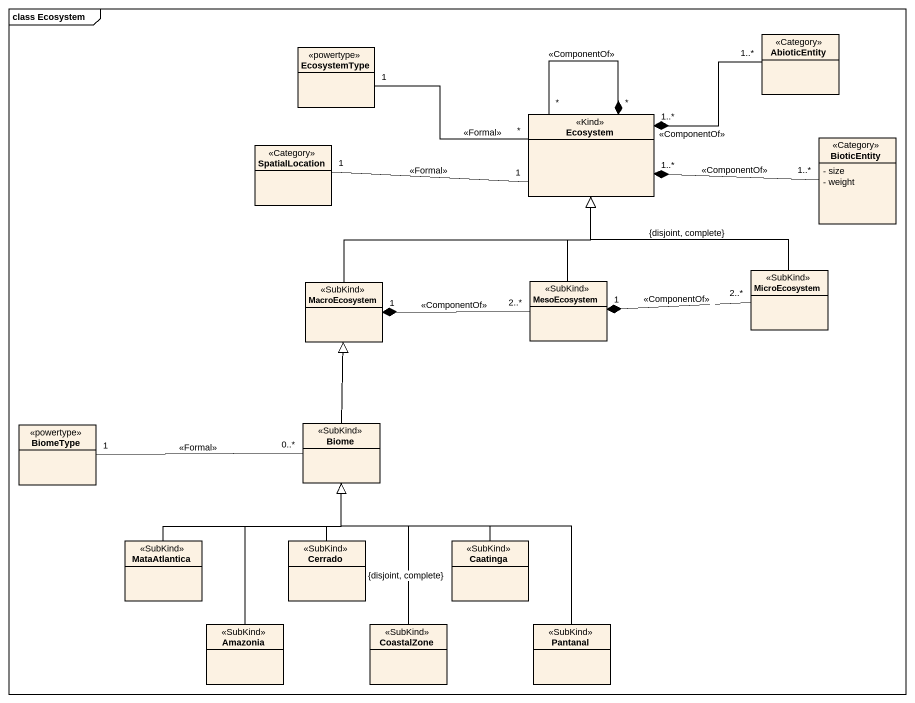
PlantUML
@startuml
mainframe class Ecosystem
hide circle
hide empty members
skinparam classAttributeIconSize 0
class EcosystemType <<powertype>>
class AbioticEntity <<Category>>
class Ecosystem <<Kind>>
class BioticEntity <<Category>> {
  - size
  - weight
}
class SpatialLocation <<Category>>
class MacroEcosystem <<SubKind>>
class MesoEcosystem <<SubKind>>
class MicroEcosystem <<SubKind>>
class BiomeType <<powertype>>
class Biome <<SubKind>>
class MataAtlantica <<SubKind>>
class Cerrado <<SubKind>>
class Caatinga <<SubKind>>
class Amazonia <<SubKind>>
class CoastalZone <<SubKind>>
class Pantanal <<SubKind>>
Ecosystem "*" -left- "1" EcosystemType : <<Formal>>
Ecosystem "1..*" *-right- "1..*" AbioticEntity : <<ComponentOf>>
Ecosystem "*" *-- "*" Ecosystem : <<ComponentOf>>
Ecosystem "1..*" *-right- "1..*" BioticEntity : <<ComponentOf>>
Ecosystem "1" -left- "1" SpatialLocation : <<Formal>>
MacroEcosystem -up-|> Ecosystem
MacroEcosystem "1" *-right- "2..*" MesoEcosystem : <<ComponentOf>>
MesoEcosystem -up-|> Ecosystem
MesoEcosystem "1" *-right- "2..*" MicroEcosystem : <<ComponentOf>>
MicroEcosystem -up-|> Ecosystem : {disjoint, complete}
Biome -up-|> MacroEcosystem
Biome "0..*" -left- "1" BiomeType : <<Formal>>
MataAtlantica -up-|> Biome
Cerrado -up-|> Biome
Caatinga -up-|> Biome
Amazonia -up-|> Biome
CoastalZone -up-|> Biome : {disjoint, complete}
Pantanal -up-|> Biome
@enduml
